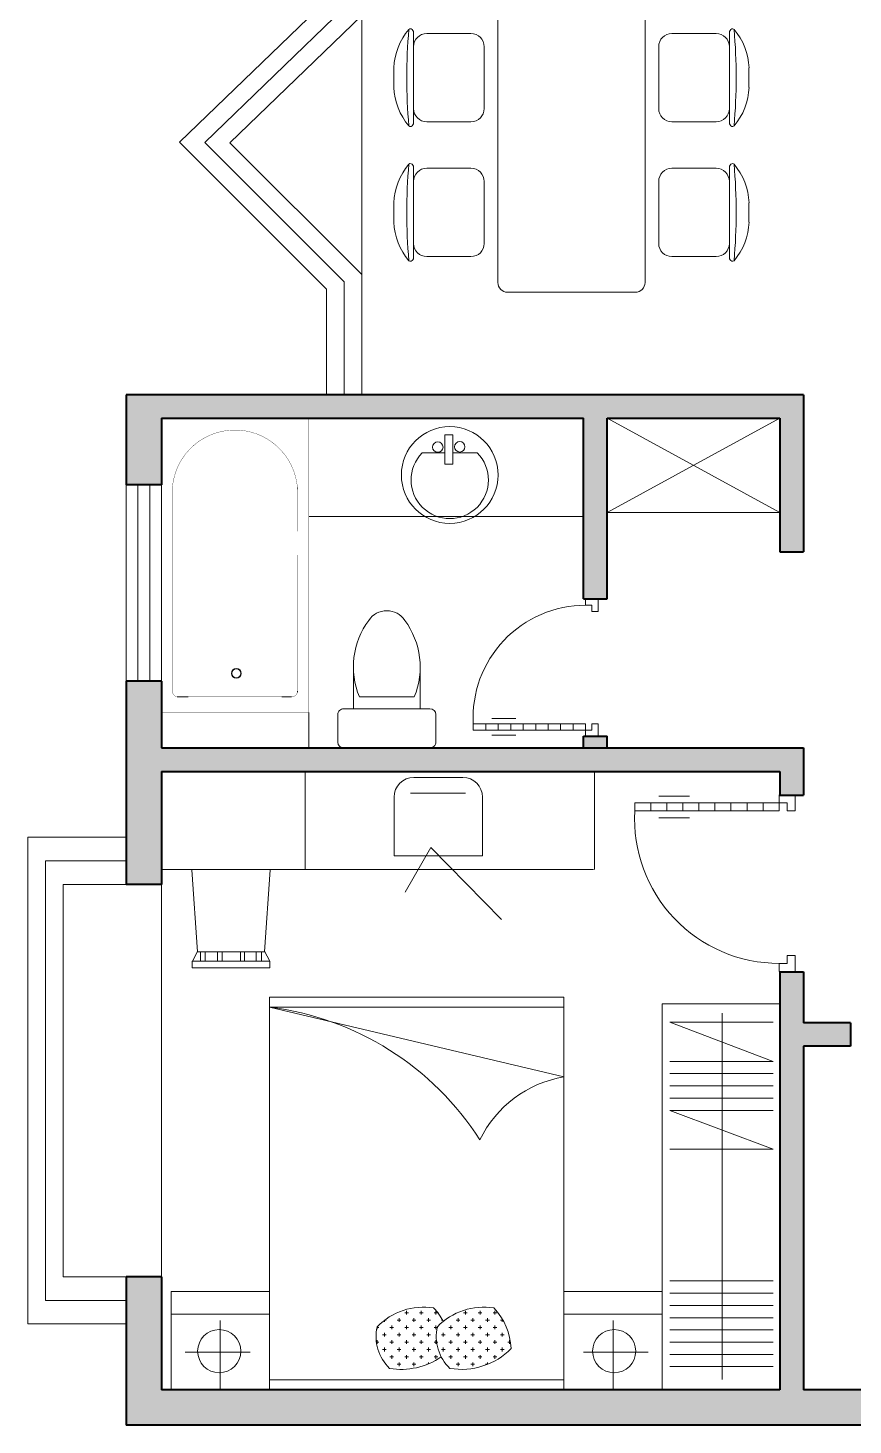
# Model space of a CAD drawing. Header units: millimetres. Extents: x 3136.3 to 3154.4, y 1812.1 to 1830.2.
# Drawn here: x 3144.41 to 3148.61, y 1812.13 to 1819.25 of the extents above; entities that cross this region are included whole.
import ezdxf
from ezdxf.enums import TextEntityAlignment as Align

# ---------------------------------------------------------------- set-up
doc = ezdxf.new("R2010")
doc.units = ezdxf.units.MM
for name, color, linetype, lineweight in [('DIM', 4, 'Continuous', 5), ('FURNITURE', 220, 'Continuous', 5), ('Muro1', 162, 'Continuous', 40), ('PUB_H', 13, 'Continuous', 5), ('TOILET', 4, 'Continuous', 5), ('W', 2, 'Continuous', 5), ('WC', 10, 'Continuous', 5), ('WINDOW_TEXT', 7, 'Continuous', 5)]:
    doc.layers.add(name, color=color, linetype=linetype, lineweight=lineweight)
doc.styles.add('DIM_FONT', font='SIMPLEX.shx', dxfattribs={"width": 0.8})
doc.styles.add('SIMPLEX', font='SIMPLEX.SHX')
doc.styles.get("Standard").update_dxf_attribs({"font": 'arial.ttf'})

# ---------------------------------------------------------------- blocks, each defined once
blk = doc.blocks.new('_B0MWI')
for p, q in [((-0.62, 3.2778), (0.62, 3.2778)), ((-0.62, 0.5), (-0.62, 3.2778)), ((0.62, 0.5), (0.62, 3.2778)), ((-0.56, 2.7778), (0.56, 2.7778)), ((-0.56, 0.5), (-0.56, 2.7778)), ((0.56, 0.5), (0.56, 2.7778)), ((-0.5, 2.2778), (0.5, 2.2778)), ((-0.5, 0.5), (-0.5, 2.2778)), ((0.5, 0.5), (0.5, 2.2778)), ((-0.5, -0.5), (0.5, -0.5))]:
    blk.add_line(p, q)
blk = doc.blocks.new('80217063432440')
for p, q in [((248.1, 90), (970.6, 838.2)), ((970.6, 838.2), (1718.8, 90)), ((286.3, 0), (971.7, 709.8)), ((971.7, 709.8), (1681.5, 0)), ((324.5, -90), (972.8, 581.4)), ((972.8, 581.4), (1644.2, -90)), ((-286.3, 90), (248.1, 90)), ((1718.8, 90), (2256.7, 90)), ((-286.3, 0), (286.3, 0)), ((1681.5, 0), (2256.7, 0)), ((-286.3, -90), (324.5, -90)), ((1644.2, -90), (2256.7, -90))]:
    blk.add_line(p, q)
at = {"style": 'SIMPLEX', "flags": 9}
blk.add_attdef('A', text='', height=1, dxfattribs=at).set_placement((0, 0), align=Align.MIDDLE)
blk = doc.blocks.new('_WBLK')
for p, q in [((-0.5, 0.5), (0.5, 0.5)), ((0.5, 0.1667), (-0.5, 0.1667)), ((0.5, -0.1667), (-0.5, -0.1667)), ((-0.5, -0.5), (0.5, -0.5))]:
    blk.add_line(p, q)
at = {"layer": 'WINDOW_TEXT', "style": 'SIMPLEX', "flags": 9}
blk.add_attdef('A', text='', height=1, dxfattribs=at).set_placement((0, 1.5), align=Align.MIDDLE)
blk = doc.blocks.new('M_E4')
for p, q in [((670.2, -79.9), (670.2, -136.6)), ((670.2, -85.9), (670.2, -97)), ((670, -662.9), (670, -613.6))]:
    blk.add_line(p, q)
at = {"const_width": 1.5}
for points in [[(-750, -750), (-750, 0)], [(-750, 0), (750, 0)], [(750, 0), (750, -750)], [(607.9, -55.9), (640.2, -55.9)], [(670, -89.8), (670, -656.4)], [(670, -662.9), (670, -654.6)], [(750, -750), (-750, -750)]]:
    blk.add_lwpolyline(points, dxfattribs=at)
for points in [[(-399.3, -55.8, 0.930688), (-387.6, -693, 0.930688)], [(670.2, -85.9, 0.414214), (640.2, -55.9, 0.414214)], [(670, -89.8, 0.041784), (669.6, -84.8, 0.412615)], [(640, -692.9, 0.414214), (670, -662.9, 0.414214)]]:
    blk.add_lwpolyline(points, format="xyb", dxfattribs=at)
at = {"const_width": 1.5, "flags": 128}
for points in [[(-399.3, -55.8), (607.9, -55.9)], [(-399.3, -694.2), (645.3, -692.5)]]:
    blk.add_lwpolyline(points, dxfattribs=at)
for radius in [25, 23]:
    blk.add_circle((550, -381.2), radius)
blk.add_arc((640, -662.9), 30, 270, 280.17596)
at = {"width": 0.8, "flags": 9}
for tag in ['XSIZE', 'YSIZE']:
    blk.add_attdef(tag, (0, 0), '', height=0.5, dxfattribs=at)
blk = doc.blocks.new('M_E24TTP')
at = {"layer": 'TOILET', "color": 7}
for p, q in [((-169.7, 200.4), (-169.7, 430.4)), ((169.7, 200.4), (169.7, 430.4)), ((-139.7, 260.4), (139.7, 260.4)), ((-250, 30), (-250, 170)), ((-220, 200), (220, 200)), ((250, 170), (250, 30)), ((220, 0), (-220, 0))]:
    blk.add_line(p, q, dxfattribs=at)
for centre, radius, start, end in [((227.4, 412.8), 397.5, 143.36186, 202.54952), ((0, 589.6), 109.8, 33.45086, 146.54914), ((-227.4, 412.8), 397.5, 337.45048, 36.63814), ((-220, 170), 30, 90, 180), ((220, 170), 30, 0, 90), ((-220, 30), 30, 180, 270), ((220, 30), 30, 270, 0)]:
    blk.add_arc(centre, radius, start, end, dxfattribs=at)
at = {"style": 'DIM_FONT', "width": 0.8, "flags": 9}
for tag in ['YSIZE', 'XSIZE']:
    blk.add_attdef(tag, (0, 0), '', height=0.5, dxfattribs=at)
blk = doc.blocks.new('M_A24LXR')
for p, q in [((-0.4552, 0.071), (-0.4552, 0.8883)), ((-0.4552, 0.8883), (-0.4098, 0.8883)), ((-0.4098, 0.8883), (-0.4098, 0.071)), ((-0.4552, 0.7975), (-0.4098, 0.7975)), ((-0.4936, 0.7527), (-0.4936, 0.578)), ((-0.3714, 0.7527), (-0.3714, 0.578)), ((-0.4552, 0.7067), (-0.4098, 0.7067)), ((-0.4552, 0.6159), (-0.4098, 0.6159)), ((-0.4552, 0.5251), (-0.4098, 0.5251)), ((-0.4552, 0.4343), (-0.4098, 0.4343)), ((-0.4552, 0.3435), (-0.4098, 0.3435)), ((-0.4552, 0.2527), (-0.4098, 0.2527)), ((-0.4552, 0.1619), (-0.4098, 0.1619)), ((-0.5006, 0.071), (-0.4552, 0.071)), ((-0.5006, -0.0198), (-0.5006, 0.071)), ((-0.4098, 0.071), (-0.4552, 0.071)), ((-0.4552, 0.071), (-0.4552, 0.0256)), ((-0.4552, 0.0256), (-0.4098, 0.0256)), ((-0.4098, 0.0256), (-0.4098, -0.0198)), ((0.4528, 0.0256), (0.4074, 0.0256)), ((0.4074, 0.0256), (0.4074, -0.0198)), ((0.4982, 0.071), (0.4528, 0.071)), ((0.4528, 0.071), (0.4528, 0.0256)), ((0.4982, -0.0198), (0.4982, 0.071)), ((-0.5006, -0.0198), (-0.5006, -0.0198)), ((-0.4098, -0.0198), (-0.5006, -0.0198)), ((0.4074, -0.0198), (0.4982, -0.0198)), ((0.4982, -0.0198), (0.4982, -0.0198))]:
    blk.add_line(p, q)
blk.add_arc((-0.3644, 0.0723), 0.8172, 359.91151, 93.18481)
blk = doc.blocks.new('M_E33IEP')
for p, q in [((135.1, 135.3), (135.1, 19.6)), ((43.6, -21.1), (43.6, 19.6)), ((43.6, 19.6), (193.6, 19.6)), ((193.6, 19.6), (193.6, -21.1)), ((193.6, -21.1), (43.6, -21.1)), ((135.1, -21.1), (135.1, -144.4))]:
    blk.add_line(p, q)
for centre, radius in [((248.3, -4.6), 246.4), ((105.9, 56.4), 26.7), ((104.6, -55.4), 26.7)]:
    blk.add_circle(centre, radius)
blk.add_arc((273.7, -4.6), 196.9, 225.25267, 134.74733)
at = {"style": 'DIM_FONT', "width": 0.8, "flags": 9}
for tag in ['YSIZE', 'XSIZE']:
    blk.add_attdef(tag, (0, 0), '', height=0.5, dxfattribs=at)
at = {"width": 0.8, "flags": 9}
for tag in ['XSIZE', 'YSIZE']:
    blk.add_attdef(tag, (1.9, -251), '', height=150, dxfattribs=at)
blk = doc.blocks.new('*X45')
at = {"color": 0}
for p, q in [((284887.5, 2287.5), (284906.2, 2287.5)), ((284896.9, 2278.1), (284896.9, 2296.9)), ((284933, 2325), (284943.8, 2325)), ((284934.4, 2315.6), (284934.4, 2325.6)), ((284962.5, 2287.5), (284981.2, 2287.5)), ((284971.9, 2278.1), (284971.9, 2296.9)), ((285000, 2325), (285018.8, 2325)), ((285009.4, 2315.6), (285009.4, 2334.4)), ((285037.5, 2287.5), (285056.2, 2287.5)), ((285046.9, 2278.1), (285046.9, 2296.9)), ((285075, 2325), (285093.8, 2325)), ((285084.4, 2315.6), (285084.4, 2334.4)), ((285112.5, 2287.5), (285131.2, 2287.5)), ((285121.9, 2278.1), (285121.9, 2296.9)), ((285187.5, 2287.5), (285206.2, 2287.5)), ((285196.9, 2278.1), (285196.9, 2296.9)), ((285234.4, 2315.6), (285234.4, 2322.7)), ((285239.8, 2325), (285243.8, 2325)), ((285262.5, 2287.5), (285281.2, 2287.5)), ((285271.9, 2278.1), (285271.9, 2296.9)), ((285300, 2325), (285318.8, 2325)), ((285309.4, 2315.6), (285309.4, 2334.4)), ((285337.5, 2287.5), (285356.2, 2287.5)), ((285346.9, 2278.1), (285346.9, 2296.9)), ((285375, 2325), (285393.8, 2325)), ((285384.4, 2315.6), (285384.4, 2334.4)), ((285412.5, 2287.5), (285431.2, 2287.5)), ((285421.9, 2278.1), (285421.9, 2296.9)), ((285450, 2325), (285452.3, 2325)), ((285459.4, 2315.6), (285459.4, 2315.8)), ((284817.1, 2212.5), (284831.2, 2212.5)), ((284821.9, 2203.1), (284821.9, 2221.9)), ((284850, 2250), (284868.8, 2250)), ((284859.4, 2240.6), (284859.4, 2259.4)), ((284887.5, 2212.5), (284906.2, 2212.5)), ((284896.9, 2203.1), (284896.9, 2221.9)), ((284925, 2250), (284943.8, 2250)), ((284934.4, 2240.6), (284934.4, 2259.4)), ((284962.5, 2212.5), (284981.2, 2212.5)), ((284971.9, 2203.1), (284971.9, 2221.9)), ((285000, 2250), (285018.8, 2250)), ((285009.4, 2240.6), (285009.4, 2259.4)), ((285037.5, 2212.5), (285056.2, 2212.5)), ((285046.9, 2203.1), (285046.9, 2221.9)), ((285075, 2250), (285093.8, 2250)), ((285084.4, 2240.6), (285084.4, 2259.4)), ((285112.5, 2212.5), (285131.2, 2212.5)), ((285121.9, 2203.1), (285121.9, 2221.9)), ((285150, 2250), (285168.8, 2250)), ((285159.4, 2240.6), (285159.4, 2259.4)), ((285187.5, 2212.5), (285206.2, 2212.5)), ((285196.9, 2203.1), (285196.9, 2221.9)), ((285225, 2250), (285243.8, 2250)), ((285234.4, 2240.6), (285234.4, 2259.4)), ((285262.5, 2212.5), (285281.2, 2212.5)), ((285271.9, 2203.1), (285271.9, 2221.9)), ((285300, 2250), (285318.8, 2250)), ((285309.4, 2240.6), (285309.4, 2259.4)), ((285337.5, 2212.5), (285356.2, 2212.5)), ((285346.9, 2203.1), (285346.9, 2221.9)), ((285375, 2250), (285393.8, 2250)), ((285384.4, 2240.6), (285384.4, 2259.4)), ((285412.5, 2212.5), (285431.2, 2212.5)), ((285421.9, 2203.1), (285421.9, 2221.9)), ((285450, 2250), (285468.8, 2250)), ((285459.4, 2240.6), (285459.4, 2259.4)), ((285487.5, 2212.5), (285500.2, 2212.5)), ((285496.9, 2203.1), (285496.9, 2221.9)), ((284850, 2175), (284868.8, 2175)), ((284859.4, 2165.6), (284859.4, 2184.4)), ((284887.5, 2137.5), (284906.2, 2137.5)), ((284896.9, 2128.1), (284896.9, 2146.9)), ((284925, 2175), (284943.8, 2175)), ((284934.4, 2165.6), (284934.4, 2184.4)), ((284962.5, 2137.5), (284981.2, 2137.5)), ((284971.9, 2128.1), (284971.9, 2146.9)), ((285000, 2175), (285018.8, 2175)), ((285009.4, 2165.6), (285009.4, 2184.4)), ((285037.5, 2137.5), (285056.2, 2137.5)), ((285046.9, 2128.1), (285046.9, 2146.9)), ((285075, 2175), (285093.8, 2175)), ((285084.4, 2165.6), (285084.4, 2184.4)), ((285112.5, 2137.5), (285131.2, 2137.5)), ((285121.9, 2128.1), (285121.9, 2146.9)), ((285150, 2175), (285168.8, 2175)), ((285159.4, 2165.6), (285159.4, 2184.4)), ((285187.5, 2137.5), (285206.2, 2137.5)), ((285196.9, 2128.1), (285196.9, 2146.9)), ((285225, 2175), (285243.8, 2175)), ((285234.4, 2165.6), (285234.4, 2184.4)), ((285262.5, 2137.5), (285281.2, 2137.5)), ((285271.9, 2128.1), (285271.9, 2146.9)), ((285300, 2175), (285318.8, 2175)), ((285309.4, 2165.6), (285309.4, 2184.4)), ((285337.5, 2137.5), (285356.2, 2137.5)), ((285346.9, 2128.1), (285346.9, 2146.9)), ((285375, 2175), (285393.8, 2175)), ((285384.4, 2165.6), (285384.4, 2184.4)), ((285412.5, 2137.5), (285431.2, 2137.5)), ((285421.9, 2128.1), (285421.9, 2146.9)), ((285450, 2175), (285468.8, 2175)), ((285459.4, 2165.6), (285459.4, 2184.4)), ((285487.5, 2137.5), (285496.8, 2137.5)), ((285496.9, 2137.7), (285496.9, 2146.9)), ((284856.1, 2100), (284868.8, 2100)), ((284859.4, 2094.3), (284859.4, 2109.4)), ((284896.9, 2053.1), (284896.9, 2071.9)), ((284925, 2100), (284943.8, 2100)), ((284934.4, 2090.6), (284934.4, 2109.4)), ((284971.9, 2053.1), (284971.9, 2071.9)), ((285000, 2100), (285018.8, 2100)), ((285009.4, 2090.6), (285009.4, 2109.4)), ((285046.9, 2053.1), (285046.9, 2071.9)), ((285075, 2100), (285093.8, 2100)), ((285084.4, 2090.6), (285084.4, 2109.4)), ((285150, 2100), (285150.9, 2100)), ((285159.4, 2106.3), (285159.4, 2109.4)), ((285162.9, 2100), (285168.8, 2100)), ((285196.9, 2053.1), (285196.9, 2071.9)), ((285225, 2100), (285243.8, 2100)), ((285234.4, 2090.6), (285234.4, 2109.4)), ((285271.9, 2053.1), (285271.9, 2071.9)), ((285300, 2100), (285318.8, 2100)), ((285309.4, 2090.6), (285309.4, 2109.4)), ((285346.9, 2053.1), (285346.9, 2071.9)), ((285375, 2100), (285393.8, 2100)), ((285384.4, 2090.6), (285384.4, 2109.4)), ((285450, 2100), (285457.6, 2100)), ((285459.4, 2101.3), (285459.4, 2109.4)), ((284887.5, 2062.5), (284906.2, 2062.5)), ((284962.5, 2062.5), (284981.2, 2062.5)), ((285037.5, 2062.5), (285056.2, 2062.5)), ((285187.8, 2062.5), (285206.2, 2062.5)), ((285262.5, 2062.5), (285281.2, 2062.5)), ((285337.5, 2062.5), (285356.2, 2062.5))]:
    blk.add_line(p, q, dxfattribs=at)
blk = doc.blocks.new('aptos2')
at = {"layer": 'DIM'}
blk.add_line((3145.8403, 1815.7636), (3145.8403, 1815.5836), dxfattribs=at)
at = {"layer": 'FURNITURE', "linetype": 'ByBlock'}
for p, q in [((3146.8035, 1817.9556), (3146.8035, 1819.3556)), ((3147.5535, 1819.3556), (3147.5535, 1817.9556)), ((3146.3743, 1819.229), (3146.3743, 1818.769)), ((3146.4418, 1819.224), (3146.6668, 1819.224)), ((3147.9153, 1819.224), (3147.6903, 1819.224)), ((3147.9828, 1818.769), (3147.9828, 1819.229)), ((3146.7343, 1819.1565), (3146.7343, 1818.8415)), ((3147.6228, 1818.8415), (3147.6228, 1819.1565)), ((3146.2743, 1819.0486), (3146.2743, 1818.9495)), ((3148.0828, 1818.9495), (3148.0828, 1819.0486)), ((3146.4418, 1818.774), (3146.6668, 1818.774)), ((3147.9153, 1818.774), (3147.6903, 1818.774)), ((3146.3743, 1818.5422), (3146.3743, 1818.0822)), ((3146.4418, 1818.5372), (3146.6668, 1818.5372)), ((3147.9153, 1818.5372), (3147.6903, 1818.5372)), ((3147.9828, 1818.0822), (3147.9828, 1818.5422)), ((3146.7343, 1818.4697), (3146.7343, 1818.1547)), ((3147.6228, 1818.1547), (3147.6228, 1818.4697)), ((3146.2743, 1818.3618), (3146.2743, 1818.2627)), ((3148.0828, 1818.2627), (3148.0828, 1818.3618)), ((3146.4418, 1818.0872), (3146.6668, 1818.0872)), ((3147.9153, 1818.0872), (3147.6903, 1818.0872)), ((3147.5035, 1817.9056), (3146.8535, 1817.9056)), ((3147.3603, 1817.2636), (3148.2403, 1816.7836)), ((3147.3603, 1816.7836), (3148.2403, 1817.2636)), ((3148.2403, 1816.7836), (3147.3603, 1816.7836)), ((3145.8227, 1814.9636), (3145.8227, 1815.4636)), ((3146.3751, 1815.4337), (3146.6251, 1815.4337)), ((3147.2956, 1814.9636), (3147.2956, 1815.4636)), ((3146.2751, 1815.0337), (3146.2751, 1815.3337)), ((3146.6383, 1815.3526), (3146.3591, 1815.3526)), ((3146.7251, 1815.3337), (3146.7251, 1815.0337)), ((3146.4625, 1815.0768), (3146.3319, 1814.848)), ((3146.4625, 1815.0768), (3146.8218, 1814.7092)), ((3146.7251, 1815.0337), (3146.2751, 1815.0337)), ((3147.2907, 1814.9636), (3145.0903, 1814.9636)), ((3145.245, 1814.9622), (3145.2745, 1814.5455)), ((3145.2473, 1814.9636), (3145.6473, 1814.9636)), ((3145.6445, 1814.9622), (3145.6151, 1814.5455)), ((3145.2743, 1814.5467), (3145.2481, 1814.4971)), ((3145.6169, 1814.5455), (3145.2745, 1814.5455)), ((3145.2887, 1814.4971), (3145.2887, 1814.5467)), ((3145.3122, 1814.4971), (3145.3122, 1814.5467)), ((3145.3764, 1814.4971), (3145.3764, 1814.5467)), ((3145.3999, 1814.4971), (3145.3999, 1814.5467)), ((3145.4928, 1814.4971), (3145.4928, 1814.5467)), ((3145.5137, 1814.4971), (3145.5137, 1814.5467)), ((3145.5726, 1814.4971), (3145.5726, 1814.5467)), ((3145.6001, 1814.4971), (3145.6001, 1814.5467)), ((3145.642, 1814.4971), (3145.6158, 1814.5481)), ((3145.2473, 1814.4636), (3145.2473, 1814.4972)), ((3145.2473, 1814.4972), (3145.6422, 1814.4972)), ((3145.6422, 1814.4636), (3145.6422, 1814.4972)), ((3145.6422, 1814.4636), (3145.2473, 1814.4636)), ((3147.1403, 1814.3136), (3145.6403, 1814.3136)), ((3145.6403, 1814.3136), (3145.6403, 1812.3136)), ((3145.6403, 1814.2636), (3147.1403, 1813.9074)), ((3145.6403, 1814.2636), (3147.1403, 1814.2636)), ((3147.1403, 1812.3136), (3147.1403, 1814.3136)), ((3147.6403, 1812.3136), (3147.6403, 1814.2799)), ((3148.2403, 1814.2799), (3147.6403, 1814.2799)), ((3148.2054, 1813.9864), (3147.6792, 1814.1872)), ((3147.6792, 1814.1872), (3148.2054, 1814.1872)), ((3147.9457, 1812.3655), (3147.9457, 1814.2323)), ((3147.6792, 1813.9864), (3148.2054, 1813.9864)), ((3147.6792, 1813.9241), (3148.2054, 1813.9241)), ((3147.6792, 1813.8617), (3148.2054, 1813.8617)), ((3147.6792, 1813.7994), (3148.2054, 1813.7994)), ((3148.2054, 1813.5397), (3147.6792, 1813.7371)), ((3147.6792, 1813.7371), (3148.2054, 1813.7371)), ((3147.6792, 1813.5397), (3148.2054, 1813.5397)), ((3147.6792, 1812.8677), (3148.2054, 1812.8677)), ((3145.1403, 1812.3136), (3145.1403, 1812.8136)), ((3145.6403, 1812.8136), (3145.1403, 1812.8136)), ((3145.6403, 1812.3136), (3145.6403, 1812.8136)), ((3147.1403, 1812.8136), (3147.6403, 1812.8136)), ((3147.1403, 1812.3136), (3147.1403, 1812.8136)), ((3147.6403, 1812.3136), (3147.6403, 1812.8136)), ((3147.6792, 1812.8053), (3148.2054, 1812.8053)), ((3145.6403, 1812.6985), (3145.1403, 1812.6985)), ((3147.1403, 1812.6985), (3147.6403, 1812.6985)), ((3147.6792, 1812.743), (3148.2054, 1812.743)), ((3145.3897, 1812.667), (3145.3897, 1812.3115)), ((3147.3909, 1812.667), (3147.3909, 1812.3115)), ((3147.6792, 1812.6807), (3148.2054, 1812.6807)), ((3147.6792, 1812.6183), (3148.2054, 1812.6183)), ((3147.6792, 1812.556), (3148.2054, 1812.556)), ((3145.2118, 1812.5048), (3145.5414, 1812.5048)), ((3147.5687, 1812.5048), (3147.2392, 1812.5048)), ((3147.6792, 1812.4937), (3148.2054, 1812.4937)), ((3147.6792, 1812.4313), (3148.2054, 1812.4313)), ((3147.1403, 1812.3636), (3145.6403, 1812.3636)), ((3145.6403, 1812.3136), (3145.1403, 1812.3136)), ((3145.6403, 1812.3136), (3147.1403, 1812.3136)), ((3147.1403, 1812.3136), (3147.6403, 1812.3136))]:
    blk.add_line(p, q, dxfattribs=at)
for centre in [(3145.3845, 1812.51), (3147.3961, 1812.51)]:
    blk.add_circle(centre, 0.1099, dxfattribs=at)
for centre, radius, start, end in [((3146.5897, 1819.0389), 0.3156, 139.27346, 178.23486), ((3149.0521, 1818.999), 2.7127, 174.8023, 185.1977), ((3146.3581, 1819.2383), 0.01, 67.33001, 139.27346), ((3146.3543, 1819.229), 0.02, 0, 67.33001), ((3148.0028, 1819.229), 0.02, 112.66999, 180), ((3147.9989, 1819.2383), 0.01, 40.72654, 112.66999), ((3145.305, 1818.999), 2.7127, 354.8023, 5.1977), ((3147.7674, 1819.0389), 0.3156, 1.76514, 40.72654), ((3146.4418, 1819.1565), 0.0675, 90, 180), ((3146.6668, 1819.1565), 0.0675, 0, 90), ((3147.6903, 1819.1565), 0.0675, 90, 180), ((3147.9153, 1819.1565), 0.0675, 0, 90), ((3146.5897, 1818.9592), 0.3156, 181.76514, 220.72654), ((3147.7674, 1818.9592), 0.3156, 319.27346, 358.23486), ((3146.4418, 1818.8415), 0.0675, 180, 270), ((3146.6668, 1818.8415), 0.0675, 270, 0), ((3147.6903, 1818.8415), 0.0675, 180, 270), ((3147.9153, 1818.8415), 0.0675, 270, 0), ((3146.3581, 1818.7598), 0.01, 220.72654, 292.66999), ((3146.3543, 1818.769), 0.02, 292.66999, 0), ((3148.0028, 1818.769), 0.02, 180, 247.33001), ((3147.9989, 1818.7598), 0.01, 247.33001, 319.27346), ((3146.5897, 1818.3521), 0.3156, 139.27346, 178.23486), ((3149.0521, 1818.3122), 2.7127, 174.8023, 185.1977), ((3146.3581, 1818.5514), 0.01, 67.33001, 139.27346), ((3146.3543, 1818.5422), 0.02, 0, 67.33001), ((3146.4418, 1818.4697), 0.0675, 90, 180), ((3146.6668, 1818.4697), 0.0675, 0, 90), ((3147.6903, 1818.4697), 0.0675, 90, 180), ((3147.9153, 1818.4697), 0.0675, 0, 90), ((3148.0028, 1818.5422), 0.02, 112.66999, 180), ((3147.9989, 1818.5514), 0.01, 40.72654, 112.66999), ((3147.7674, 1818.3521), 0.3156, 1.76514, 40.72654), ((3145.305, 1818.3122), 2.7127, 354.8023, 5.1977), ((3146.5897, 1818.2724), 0.3156, 181.76514, 220.72654), ((3147.7674, 1818.2724), 0.3156, 319.27346, 358.23486), ((3146.4418, 1818.1547), 0.0675, 180, 270), ((3146.6668, 1818.1547), 0.0675, 270, 0), ((3147.6903, 1818.1547), 0.0675, 180, 270), ((3147.9153, 1818.1547), 0.0675, 270, 0), ((3146.3581, 1818.073), 0.01, 220.72654, 292.66999), ((3146.3543, 1818.0822), 0.02, 292.66999, 0), ((3148.0028, 1818.0822), 0.02, 180, 247.33001), ((3147.9989, 1818.073), 0.01, 247.33001, 319.27346), ((3146.8535, 1817.9556), 0.05, 180, 270), ((3147.5035, 1817.9556), 0.05, 270, 0), ((3146.3751, 1815.3337), 0.1, 90, 180), ((3146.6251, 1815.3337), 0.1, 0, 90), ((3145.4544, 1812.7821), 1.4931, 32.58697, 82.84995), ((3147.2339, 1813.3371), 0.5779, 99.32379, 154.457), ((3146.425, 1812.4067), 0.3279, 80.91317, 135.95411), ((3146.2395, 1812.5076), 0.3255, 28.32775, 43.2149), ((3146.7317, 1812.4067), 0.3279, 80.91317, 135.95411), ((3146.5463, 1812.5076), 0.3255, 2.79663, 43.2149), ((3146.4056, 1812.5836), 0.2223, 166.72559, 226.49598), ((3146.7124, 1812.5836), 0.2223, 166.72559, 226.49598), ((3146.3119, 1812.7716), 0.3542, 260.36573, 304.98964), ((3146.6187, 1812.7716), 0.3542, 260.36573, 315.52238)]:
    blk.add_arc(centre, radius, start, end, dxfattribs=at)
at = {"layer": 'Muro1'}
for points in [[(3144.9103, 1817.3836), (3144.9103, 1816.9236)], [(3148.3603, 1817.3836), (3144.9103, 1817.3836)], [(3148.3603, 1817.3836), (3148.3603, 1816.5836)], [(3145.0903, 1817.2636), (3145.0903, 1816.9236)], [(3145.0903, 1817.2636), (3147.2403, 1817.2636)], [(3147.2403, 1816.3436), (3147.2403, 1817.2636)], [(3147.3603, 1817.2636), (3148.2403, 1817.2636)], [(3147.3603, 1816.3436), (3147.3603, 1817.2636)], [(3148.2403, 1817.2636), (3148.2403, 1816.5836)], [(3145.0903, 1816.9236), (3144.9103, 1816.9236)], [(3148.2403, 1816.5836), (3148.3603, 1816.5836)], [(3147.2403, 1816.3436), (3147.3603, 1816.3436)], [(3145.0903, 1815.9236), (3144.9103, 1815.9236)], [(3144.9103, 1815.9236), (3144.9103, 1814.8886)], [(3145.0903, 1815.9236), (3145.0903, 1815.5836)], [(3147.2403, 1815.6436), (3147.3603, 1815.6436)], [(3147.2403, 1815.5836), (3147.2403, 1815.6436)], [(3147.3603, 1815.5836), (3147.3603, 1815.6436)], [(3145.0903, 1815.5836), (3148.2403, 1815.5836)], [(3148.2403, 1815.5836), (3148.3603, 1815.5836)], [(3148.3603, 1815.5836), (3148.3603, 1815.3436)], [(3145.0903, 1815.4636), (3145.0903, 1814.8886)], [(3145.0903, 1815.4636), (3148.2403, 1815.4636)], [(3148.2403, 1815.4636), (3148.2403, 1815.3436)], [(3148.2403, 1815.3436), (3148.3603, 1815.3436)], [(3145.0903, 1814.8886), (3144.9103, 1814.8886)], [(3148.2403, 1814.4436), (3148.3603, 1814.4436)], [(3148.2403, 1814.4436), (3148.2403, 1812.3136)], [(3148.3603, 1814.4436), (3148.3603, 1814.1836)], [(3148.6003, 1814.1836), (3148.3603, 1814.1836)], [(3148.6003, 1814.1836), (3148.6003, 1814.0636)], [(3148.6003, 1814.0636), (3148.3603, 1814.0636)], [(3148.3603, 1814.0636), (3148.3603, 1812.3136)], [(3145.0903, 1812.8886), (3144.9103, 1812.8886)], [(3144.9103, 1812.8886), (3144.9103, 1812.1336)], [(3145.0903, 1812.8886), (3145.0903, 1812.3136)], [(3148.2403, 1812.3136), (3145.0903, 1812.3136)], [(3149.3403, 1812.3136), (3148.3603, 1812.3136)], [(3153.1903, 1812.1336), (3144.9103, 1812.1336)]]:
    blk.add_lwpolyline(points, dxfattribs=at)
at = {"layer": 'PUB_H'}
for points in [[(3144.9103, 1817.3836), (3148.3603, 1817.3836), (3145.0903, 1817.2636), (3147.2403, 1817.2636)], [(3145.0903, 1816.9236), (3144.9103, 1816.9236), (3145.0903, 1817.2636), (3144.9103, 1817.3836)], [(3147.2403, 1817.2636), (3148.3603, 1817.3836), (3147.3603, 1817.2636), (3148.2403, 1817.2636)], [(3148.3603, 1817.3836), (3148.3603, 1816.5836), (3148.2403, 1817.2636), (3148.2403, 1816.5836)], [(3147.3603, 1816.3436), (3147.2403, 1816.3436), (3147.3603, 1817.2636), (3147.2403, 1817.2636)], [(3145.0903, 1815.4636), (3144.9103, 1815.9236), (3145.0903, 1815.5836), (3145.0903, 1815.9236)], [(3145.0903, 1814.8886), (3144.9103, 1814.8886), (3145.0903, 1815.4636), (3144.9103, 1815.9236)], [(3147.2403, 1815.5836), (3147.2403, 1815.6436), (3147.3603, 1815.5836), (3147.3603, 1815.6436)], [(3148.3603, 1815.5836), (3148.2403, 1815.4636), (3145.0903, 1815.5836), (3145.0903, 1815.4636)], [(3148.3603, 1815.3436), (3148.2403, 1815.3436), (3148.3603, 1815.5836), (3148.2403, 1815.4636)], [(3148.3603, 1814.4436), (3148.3603, 1814.1836), (3148.2403, 1814.4436), (3148.2403, 1812.3136)], [(3148.3603, 1814.1836), (3148.3603, 1814.0636), (3148.2403, 1812.3136), (3148.3603, 1812.3136)], [(3148.6003, 1814.1836), (3148.6003, 1814.0636), (3148.3603, 1814.1836), (3148.3603, 1814.0636)], [(3144.9103, 1812.8886), (3145.0903, 1812.8886), (3144.9103, 1812.1336), (3145.0903, 1812.3136)], [(3144.9103, 1812.1336), (3145.0903, 1812.3136), (3149.4603, 1812.3136)], [(3153.1903, 1812.1336), (3144.9103, 1812.1336), (3153.0103, 1812.3136), (3149.4603, 1812.3136)]]:
    blk.add_solid(points, dxfattribs=at)
at = {"layer": 'W'}
blk.add_line((3146.1106, 1819.9536), (3146.1106, 1817.3836), dxfattribs=at)
at = {"layer": 'WC'}
blk.add_line((3147.2403, 1816.7636), (3145.8403, 1816.7636), dxfattribs=at)
at = {"layer": 'DIM', "xscale": -0.001, "yscale": 0.001, "zscale": 0.001, "rotation": 90}
blk.add_blockref('M_E4', (3145.0903, 1816.5136), dxfattribs=at)
at = {"layer": 'FURNITURE', "linetype": 'ByBlock', "xscale": 0.001, "yscale": 0.001, "zscale": 0.001, "rotation": 179.9999999999996}
blk.add_blockref('*X45', (3431.6853, 1814.7686), dxfattribs=at)
at = {"layer": 'W', "rotation": 90}
for name, p, xscale, yscale, zscale in [('80217063432440', (3146.0204, 1819.6403), -0.001, 0.001, 0.001), ('M_A24LXR', (3147.3003, 1815.9936), 0.7000000000000002, 0.7000000000000002, 0.7000000000000002), ('M_A24LXR', (3148.3003, 1814.8936), -0.9000000000000005, 0.9000000000000005, 0.9), ('_B0MWI', (3145.0003, 1813.8886), -2.000000000000001, 0.18, 2)]:
    blk.add_blockref(name, p, dxfattribs=dict(at, xscale=xscale, yscale=yscale, zscale=zscale))
at = {"layer": 'W', "xscale": -1, "yscale": 0.18, "rotation": 90}
blk.add_blockref('_WBLK', (3145.0003, 1816.4236), dxfattribs=at)
at = {"layer": 'WC', "xscale": -0.001, "yscale": 0.001, "zscale": 0.001}
for name, p, rotation in [('M_E33IEP', (3146.554, 1817.2227), 90), ('M_E24TTP', (3146.238, 1815.5836), 359.9999999999996)]:
    blk.add_blockref(name, p, dxfattribs=dict(at, rotation=rotation))
at = {"layer": 'FURNITURE', "linetype": 'ByBlock', "text_generation_flag": 4, "width": 0.8, "flags": 9}
for tag, p in [('YSIZE', (3142.3604, 1828.8135)), ('XSIZE', (3142.3604, 1828.8135)), ('YSIZE', (3139.1604, 1828.3473)), ('XSIZE', (3139.1604, 1828.3473)), ('YSIZE', (3140.5524, 1828.1964)), ('XSIZE', (3140.5524, 1828.1964)), ('YSIZE', (3143.886, 1827.9964)), ('XSIZE', (3143.886, 1827.9964)), ('YSIZE', (3145.9657, 1827.6322)), ('XSIZE', (3145.9657, 1827.6322)), ('YSIZE', (3139.3805, 1827.4142)), ('XSIZE', (3139.3805, 1827.4142)), ('YSIZE', (3145.7557, 1827.3172)), ('XSIZE', (3145.7557, 1827.3172)), ('XSIZE', (3145.7557, 1827.3172)), ('YSIZE', (3145.7557, 1827.3172)), ('YSIZE', (3139.2305, 1827.1892)), ('XSIZE', (3139.2305, 1827.1892)), ('XSIZE', (3139.2305, 1827.1892)), ('YSIZE', (3139.2305, 1827.1892)), ('YSIZE', (3136.5104, 1827.1135)), ('XSIZE', (3136.5104, 1827.1135)), ('YSIZE', (3142.7249, 1826.9476)), ('XSIZE', (3142.7249, 1826.9476)), ('YSIZE', (3143.886, 1825.9432)), ('XSIZE', (3143.886, 1825.9432)), ('YSIZE', (3142.8485, 1822.9649)), ('XSIZE', (3142.8485, 1822.9649)), ('YSIZE', (3139.2305, 1822.3033)), ('XSIZE', (3139.2305, 1822.3033)), ('XSIZE', (3139.2305, 1822.3033)), ('YSIZE', (3139.2305, 1822.3033)), ('YSIZE', (3136.5104, 1822.1935)), ('XSIZE', (3136.5104, 1822.1935)), ('YSIZE', (3139.3805, 1822.0783)), ('XSIZE', (3139.3805, 1822.0783)), ('YSIZE', (3151.8289, 1821.7689)), ('XSIZE', (3151.8289, 1821.7689)), ('YSIZE', (3151.5139, 1821.5589)), ('XSIZE', (3151.5139, 1821.5589)), ('XSIZE', (3151.5139, 1821.5589)), ('YSIZE', (3151.5139, 1821.5589)), ('YSIZE', (3139.1604, 1821.2506)), ('XSIZE', (3139.1604, 1821.2506)), ('YSIZE', (3150.1399, 1819.6892)), ('XSIZE', (3150.1399, 1819.6892)), ('YSIZE', (3152.1932, 1819.6892)), ('XSIZE', (3152.1932, 1819.6892)), ('YSIZE', (3147.1616, 1818.6517)), ('XSIZE', (3147.1616, 1818.6517)), ('YSIZE', (3151.1443, 1818.5282)), ('XSIZE', (3151.1443, 1818.5282)), ('YSIZE', (3153.0103, 1818.1636)), ('XSIZE', (3153.0103, 1818.1636)), ('YSIZE', (3152.3932, 1816.3556)), ('XSIZE', (3152.3932, 1816.3556)), ('YSIZE', (3146.2751, 1815.1837)), ('XSIZE', (3146.2751, 1815.1837)), ('YSIZE', (3151.611, 1815.1837)), ('XSIZE', (3151.611, 1815.1837)), ('YSIZE', (3146.5001, 1815.0337)), ('XSIZE', (3146.5001, 1815.0337)), ('XSIZE', (3146.5001, 1815.0337)), ('YSIZE', (3146.5001, 1815.0337)), ('YSIZE', (3151.386, 1815.0337)), ('XSIZE', (3151.386, 1815.0337)), ('XSIZE', (3151.386, 1815.0337)), ('YSIZE', (3151.386, 1815.0337)), ('YSIZE', (3145.4473, 1814.9636)), ('XSIZE', (3145.4473, 1814.9636)), ('YSIZE', (3152.544, 1814.9636)), ('XSIZE', (3152.544, 1814.9636)), ('YSIZE', (3146.3903, 1812.3136)), ('XSIZE', (3146.3903, 1812.3136)), ('YSIZE', (3151.3103, 1812.3136)), ('XSIZE', (3151.3103, 1812.3136))]:
    blk.add_attdef(tag, p, '', height=0.000056, rotation=180, dxfattribs=at)

msp = doc.modelspace()

# ---------------------------------------------------------------- block references
msp.add_blockref('aptos2', (0, 0))

doc.saveas('drawing.dxf')
